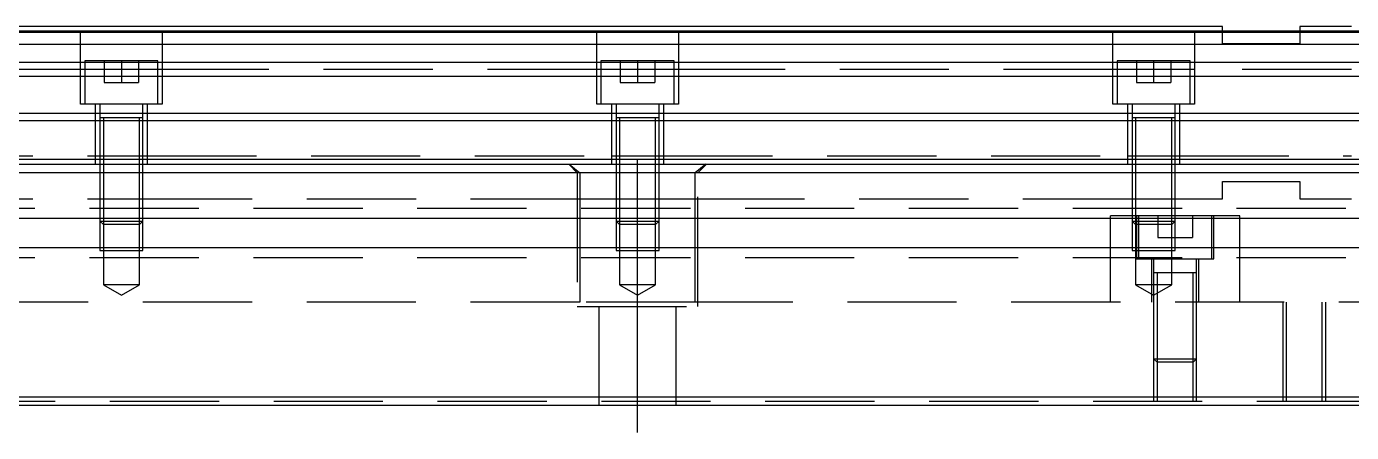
# Model space of a CAD drawing. Extents: x -14 to 942, y -357 to 120.
# Drawn here: x 429 to 583, y -318 to -270.9 of the extents above; entities that cross this region are included whole.
import ezdxf

# ---------------------------------------------------------------- set-up
doc = ezdxf.new("R2010")
doc.units = 0
doc.linetypes.add('CENTER', pattern=[50.8, 31.75, -6.35, 6.35, -6.35])
doc.linetypes.add('DASHED', pattern=[19.05, 12.7, -6.35])
doc.layers.get('0').update_dxf_attribs({"linetype": 'CONTINUOUS'})
doc.layers.add('CENTER', color=1, linetype='CENTER')

msp = doc.modelspace()

# ---------------------------------------------------------------- linework, layer by layer
at = {"color": 7, "linetype": 'CONTINUOUS'}
for p, q in [((568, -270.9), (413.5, -270.9)), ((568, -271.4), (568, -270.9)), ((583, -270.9), (577, -270.9)), ((577, -270.9), (577, -271.4)), ((413.5, -271.4), (640, -271.4)), ((413.5, -271.56), (640, -271.56)), ((413.5, -272.96), (640, -272.96)), ((413.5, -275.04), (640, -275.04)), ((413.5, -276.66), (640, -276.66)), ((0, -281.8), (640, -281.8)), ((413.5, -280.95), (640, -280.95)), ((562.5, -281.5), (557.5, -281.5)), ((562.5, -281.5), (557.5, -281.5)), ((0, -286.3), (640, -286.3)), ((1, -286.9), (639, -286.9)), ((638, -287.9), (2, -287.9)), ((638, -293.2), (2, -293.2)), ((638, -296.6), (2, -296.6)), ((565, -299.5), (560, -299.5)), ((565, -299.5), (560, -299.5)), ((2, -313.9), (638, -313.9)), ((639, -314.9), (1, -314.9))]:
    msp.add_line(p, q, dxfattribs=at)
at = {"color": 3, "linetype": 'DASHED'}
for p, q in [((435.25, -279.9), (435.25, -271.4)), ((444.75, -271.4), (444.75, -279.9)), ((495.25, -279.9), (495.25, -271.4)), ((504.75, -271.4), (504.75, -279.9)), ((555.25, -279.9), (555.25, -271.4)), ((564.75, -271.4), (564.75, -279.9)), ((568, -272.9), (568, -271.4)), ((577, -271.4), (577, -272.9)), ((577, -272.9), (568, -272.9)), ((435.75, -274.9), (435.75, -279.9)), ((444.25, -274.9), (435.75, -274.9)), ((438, -274.9), (438, -277.4)), ((440, -274.9), (440, -277.4)), ((442, -274.9), (442, -277.4)), ((444.25, -279.9), (444.25, -274.9)), ((495.75, -274.9), (495.75, -279.9)), ((504.25, -274.9), (495.75, -274.9)), ((498, -274.9), (498, -277.4)), ((500, -274.9), (500, -277.4)), ((502, -274.9), (502, -277.4)), ((504.25, -279.9), (504.25, -274.9)), ((555.75, -274.9), (555.75, -279.9)), ((564.25, -274.9), (555.75, -274.9)), ((558, -274.9), (558, -277.4)), ((560, -274.9), (560, -277.4)), ((562, -274.9), (562, -277.4)), ((564.25, -279.9), (564.25, -274.9)), ((435.25, -275.9), (413.5, -275.9)), ((435.75, -275.9), (435.25, -275.9)), ((444.25, -275.9), (435.75, -275.9)), ((444.75, -275.9), (444.25, -275.9)), ((495.25, -275.9), (444.75, -275.9)), ((495.75, -275.9), (495.25, -275.9)), ((504.25, -275.9), (495.75, -275.9)), ((504.75, -275.9), (504.25, -275.9)), ((555.25, -275.9), (504.75, -275.9)), ((555.75, -275.9), (555.25, -275.9)), ((564.25, -275.9), (555.75, -275.9)), ((564.75, -275.9), (564.25, -275.9)), ((583, -275.9), (564.75, -275.9)), ((438, -277.4), (440, -277.4)), ((440, -277.4), (442, -277.4)), ((498, -277.4), (500, -277.4)), ((500, -277.4), (502, -277.4)), ((558, -277.4), (560, -277.4)), ((560, -277.4), (562, -277.4)), ((444.75, -279.9), (435.25, -279.9)), ((437, -286.9), (437, -279.9)), ((437.5, -279.9), (437.5, -281.5)), ((442.5, -281.5), (442.5, -279.9)), ((443, -279.9), (443, -286.9)), ((504.75, -279.9), (495.25, -279.9)), ((497, -286.9), (497, -279.9)), ((497.5, -279.9), (497.5, -281.5)), ((502.5, -281.5), (502.5, -279.9)), ((503, -279.9), (503, -286.9)), ((564.75, -279.9), (555.25, -279.9)), ((557, -286.9), (557, -279.9)), ((557.5, -279.9), (557.5, -281.5)), ((562.5, -281.5), (562.5, -279.9)), ((563, -279.9), (563, -286.9)), ((437.5, -281.49), (437.5, -281.5)), ((437.5, -281.5), (437.5, -281.5)), ((437.5, -281.5), (437.5, -286.9)), ((442.5, -281.5), (437.5, -281.5)), ((437.9, -281.5), (437.9, -286.9)), ((442.1, -286.9), (442.1, -281.5)), ((442.5, -281.5), (442.5, -281.49)), ((442.5, -281.5), (442.5, -281.5)), ((442.5, -286.9), (442.5, -281.5)), ((497.5, -281.49), (497.5, -281.5)), ((497.5, -281.5), (497.5, -286.9)), ((497.5, -281.5), (497.5, -281.5)), ((502.5, -281.5), (497.5, -281.5)), ((497.9, -281.5), (497.9, -286.9)), ((502.1, -286.9), (502.1, -281.5)), ((502.5, -281.5), (502.5, -281.49)), ((502.5, -286.9), (502.5, -281.5)), ((502.5, -281.5), (502.5, -281.5)), ((557.5, -281.49), (557.5, -281.5)), ((557.5, -281.5), (557.5, -281.5)), ((557.5, -281.5), (557.5, -286.9)), ((562.5, -281.5), (557.5, -281.5)), ((557.9, -281.5), (557.9, -286.9)), ((562.1, -286.9), (562.1, -281.5)), ((562.5, -281.5), (562.5, -281.49)), ((562.5, -281.5), (562.5, -281.5)), ((562.5, -286.9), (562.5, -281.5)), ((417, -285.9), (437, -285.9)), ((437, -285.9), (437.5, -285.9)), ((437.5, -285.9), (437.9, -285.9)), ((437.9, -285.9), (442.1, -285.9)), ((442.1, -285.9), (442.5, -285.9)), ((442.5, -285.9), (443, -285.9)), ((443, -285.9), (497, -285.9)), ((497, -285.9), (497.5, -285.9)), ((497.5, -285.9), (497.9, -285.9)), ((497.9, -285.9), (502.1, -285.9)), ((502.1, -285.9), (502.5, -285.9)), ((502.5, -285.9), (503, -285.9)), ((503, -285.9), (557, -285.9)), ((557, -285.9), (557.5, -285.9)), ((557.5, -285.9), (557.9, -285.9)), ((557.9, -285.9), (562.1, -285.9)), ((562.1, -285.9), (562.5, -285.9)), ((562.5, -285.9), (563, -285.9)), ((563, -285.9), (583, -285.9)), ((437.5, -286.9), (437.5, -293.2)), ((437.5, -286.9), (437.5, -293.2)), ((437.9, -286.9), (437.9, -293.2)), ((442.1, -293.2), (442.1, -286.9)), ((442.5, -293.2), (442.5, -286.9)), ((442.5, -293.2), (442.5, -286.9)), ((492, -286.9), (493, -287.9)), ((492.06, -286.9), (493.29, -287.9)), ((493, -287.9), (493, -303.4)), ((493.29, -287.9), (493.29, -293.2)), ((497.5, -286.9), (497.5, -293.2)), ((497.5, -286.9), (497.5, -293.2)), ((497.9, -286.9), (497.9, -293.2)), ((502.1, -293.2), (502.1, -286.9)), ((502.5, -293.2), (502.5, -286.9)), ((502.5, -293.2), (502.5, -286.9)), ((507.94, -286.9), (506.71, -287.9)), ((506.71, -293.2), (506.71, -287.9)), ((507, -287.9), (508, -286.9)), ((507, -303.4), (507, -287.9)), ((557.5, -286.9), (557.5, -293.2)), ((557.5, -286.9), (557.5, -293.2)), ((557.9, -286.9), (557.9, -293.2)), ((562.1, -293.2), (562.1, -286.9)), ((562.5, -293.2), (562.5, -286.9)), ((562.5, -293.2), (562.5, -286.9)), ((568, -288.9), (577, -288.9)), ((568, -290.9), (568, -288.9)), ((577, -288.9), (577, -290.9)), ((417, -290.9), (437.5, -290.9)), ((437.5, -290.9), (437.9, -290.9)), ((437.9, -290.9), (442.1, -290.9)), ((442.1, -290.9), (442.5, -290.9)), ((442.5, -290.9), (493.29, -290.9)), ((493.29, -290.9), (497.5, -290.9)), ((497.5, -290.9), (497.9, -290.9)), ((497.9, -290.9), (502.1, -290.9)), ((502.1, -290.9), (502.5, -290.9)), ((502.5, -290.9), (506.71, -290.9)), ((506.71, -290.9), (557.5, -290.9)), ((557.5, -290.9), (557.9, -290.9)), ((557.9, -290.9), (562.1, -290.9)), ((562.1, -290.9), (562.5, -290.9)), ((562.5, -290.9), (568, -290.9)), ((577, -290.9), (583, -290.9)), ((639.5, -292.05), (0.5, -292.05)), ((437.5, -293.2), (437.5, -293.5)), ((437.5, -293.2), (437.5, -293.5)), ((437.5, -293.5), (437.9, -293.9)), ((437.5, -293.5), (437.5, -296.6)), ((437.5, -293.5), (442.5, -293.5)), ((437.9, -293.2), (437.9, -293.9)), ((437.9, -293.9), (437.9, -296.9)), ((442.1, -293.9), (437.9, -293.9)), ((442.1, -293.9), (442.1, -293.2)), ((442.1, -293.9), (442.5, -293.5)), ((442.1, -296.9), (442.1, -293.9)), ((442.5, -293.5), (442.5, -293.2)), ((442.5, -293.5), (442.5, -293.2)), ((442.5, -296.6), (442.5, -293.5)), ((493.29, -293.2), (493.29, -296.6)), ((497.5, -293.2), (497.5, -293.5)), ((497.5, -293.2), (497.5, -293.5)), ((497.5, -293.5), (497.9, -293.9)), ((497.5, -293.5), (497.5, -296.6)), ((497.5, -293.5), (502.5, -293.5)), ((497.9, -293.2), (497.9, -293.9)), ((497.9, -293.9), (497.9, -296.9)), ((502.1, -293.9), (497.9, -293.9)), ((502.1, -293.9), (502.1, -293.2)), ((502.1, -293.9), (502.5, -293.5)), ((502.1, -296.9), (502.1, -293.9)), ((502.5, -293.5), (502.5, -293.2)), ((502.5, -293.5), (502.5, -293.2)), ((502.5, -296.6), (502.5, -293.5)), ((506.71, -296.6), (506.71, -293.2)), ((555, -293.2), (555, -292.9)), ((557.5, -292.9), (555, -292.9)), ((555, -296.6), (555, -293.2)), ((557.9, -292.9), (557.5, -292.9)), ((557.5, -293.2), (557.5, -293.5)), ((557.5, -293.2), (557.5, -293.5)), ((557.5, -293.5), (557.9, -293.9)), ((557.5, -293.5), (557.5, -296.6)), ((557.5, -293.5), (562.5, -293.5)), ((562.1, -292.9), (557.9, -292.9)), ((557.9, -293.2), (557.9, -293.9)), ((557.9, -293.9), (557.9, -296.9)), ((562.1, -293.9), (557.9, -293.9)), ((558, -292.9), (558, -297.9)), ((558.25, -292.9), (558.25, -293.2)), ((558.25, -293.2), (558.25, -293.9)), ((558.25, -293.9), (558.25, -296.6)), ((560.5, -292.9), (560.5, -295.4)), ((562.5, -292.9), (562.1, -292.9)), ((562.1, -293.9), (562.1, -293.2)), ((562.1, -293.9), (562.5, -293.5)), ((562.1, -296.9), (562.1, -293.9)), ((570, -292.9), (562.5, -292.9)), ((562.5, -293.5), (562.5, -293.2)), ((562.5, -293.5), (562.5, -293.2)), ((562.5, -296.6), (562.5, -293.5)), ((564.5, -292.9), (564.5, -295.4)), ((566.75, -293.2), (566.75, -292.9)), ((566.75, -296.6), (566.75, -293.2)), ((567, -297.9), (567, -292.9)), ((570, -293.2), (570, -292.9)), ((570, -296.6), (570, -293.2)), ((560.5, -295.4), (562.5, -295.4)), ((562.5, -295.4), (564.5, -295.4)), ((437.5, -296.6), (437.5, -296.9)), ((437.5, -296.9), (442.5, -296.9)), ((437.9, -296.9), (437.9, -300.9)), ((442.1, -300.9), (442.1, -296.9)), ((442.5, -296.9), (442.5, -296.6)), ((493.29, -296.6), (493.29, -302.9)), ((497.5, -296.6), (497.5, -296.9)), ((497.5, -296.9), (502.5, -296.9)), ((497.9, -296.9), (497.9, -300.9)), ((502.1, -300.9), (502.1, -296.9)), ((502.5, -296.9), (502.5, -296.6)), ((506.71, -302.9), (506.71, -296.6)), ((555, -302.9), (555, -296.6)), ((557.5, -296.6), (557.5, -296.9)), ((557.5, -296.9), (562.5, -296.9)), ((557.9, -296.9), (557.9, -300.9)), ((558.25, -296.6), (558.25, -296.9)), ((558.25, -296.9), (558.25, -297.9)), ((562.1, -300.9), (562.1, -296.9)), ((562.5, -296.9), (562.5, -296.6)), ((566.75, -297.9), (566.75, -296.6)), ((570, -302.9), (570, -296.6)), ((639.5, -297.75), (0.5, -297.75)), ((558, -297.9), (567, -297.9)), ((559.75, -297.9), (559.75, -302.9)), ((560, -297.9), (560, -299.5)), ((565, -299.5), (565, -297.9)), ((565.25, -302.9), (565.25, -297.9)), ((560, -299.49), (560, -299.5)), ((560, -299.5), (560, -302.9)), ((560, -299.5), (560, -299.5)), ((560.4, -299.5), (560.4, -302.9)), ((564.6, -302.9), (564.6, -299.5)), ((565, -299.5), (565, -299.49)), ((565, -302.9), (565, -299.5)), ((565, -299.5), (565, -299.5)), ((437.9, -300.9), (440, -302.11)), ((442.1, -300.9), (437.9, -300.9)), ((440, -302.11), (442.1, -300.9)), ((497.9, -300.9), (500, -302.11)), ((502.1, -300.9), (497.9, -300.9)), ((500, -302.11), (502.1, -300.9)), ((557.9, -300.9), (560, -302.11)), ((562.1, -300.9), (557.9, -300.9)), ((560, -302.11), (562.1, -300.9)), ((493.29, -302.9), (386.71, -302.9)), ((493, -303.4), (507, -303.4)), ((506.71, -302.9), (493.29, -302.9)), ((495.5, -303.4), (495.5, -314.9)), ((504.5, -314.9), (504.5, -303.4)), ((613.29, -302.9), (506.71, -302.9)), ((560, -302.9), (560, -309.5)), ((560, -302.9), (560, -309.5)), ((560.4, -302.9), (560.4, -309.9)), ((564.6, -309.9), (564.6, -302.9)), ((565, -309.5), (565, -302.9)), ((565, -309.5), (565, -302.9)), ((575, -302.9), (575, -314.4)), ((575.4, -302.9), (575.4, -314.4)), ((579.6, -314.4), (579.6, -302.9)), ((580, -314.4), (580, -302.9)), ((560, -309.5), (560.4, -309.9)), ((560, -309.5), (560, -314.4)), ((560, -309.5), (565, -309.5)), ((564.6, -309.9), (565, -309.5)), ((565, -314.4), (565, -309.5)), ((560.4, -309.9), (560.4, -314.4)), ((564.6, -309.9), (560.4, -309.9)), ((564.6, -314.4), (564.6, -309.9)), ((0.5, -314.4), (639.5, -314.4))]:
    msp.add_line(p, q, dxfattribs=at)
at = {"layer": 'CENTER', "color": 1, "linetype": 'CENTER'}
msp.add_line((500, -318.05), (500, -285.25), dxfattribs=at)

doc.saveas('drawing.dxf')
